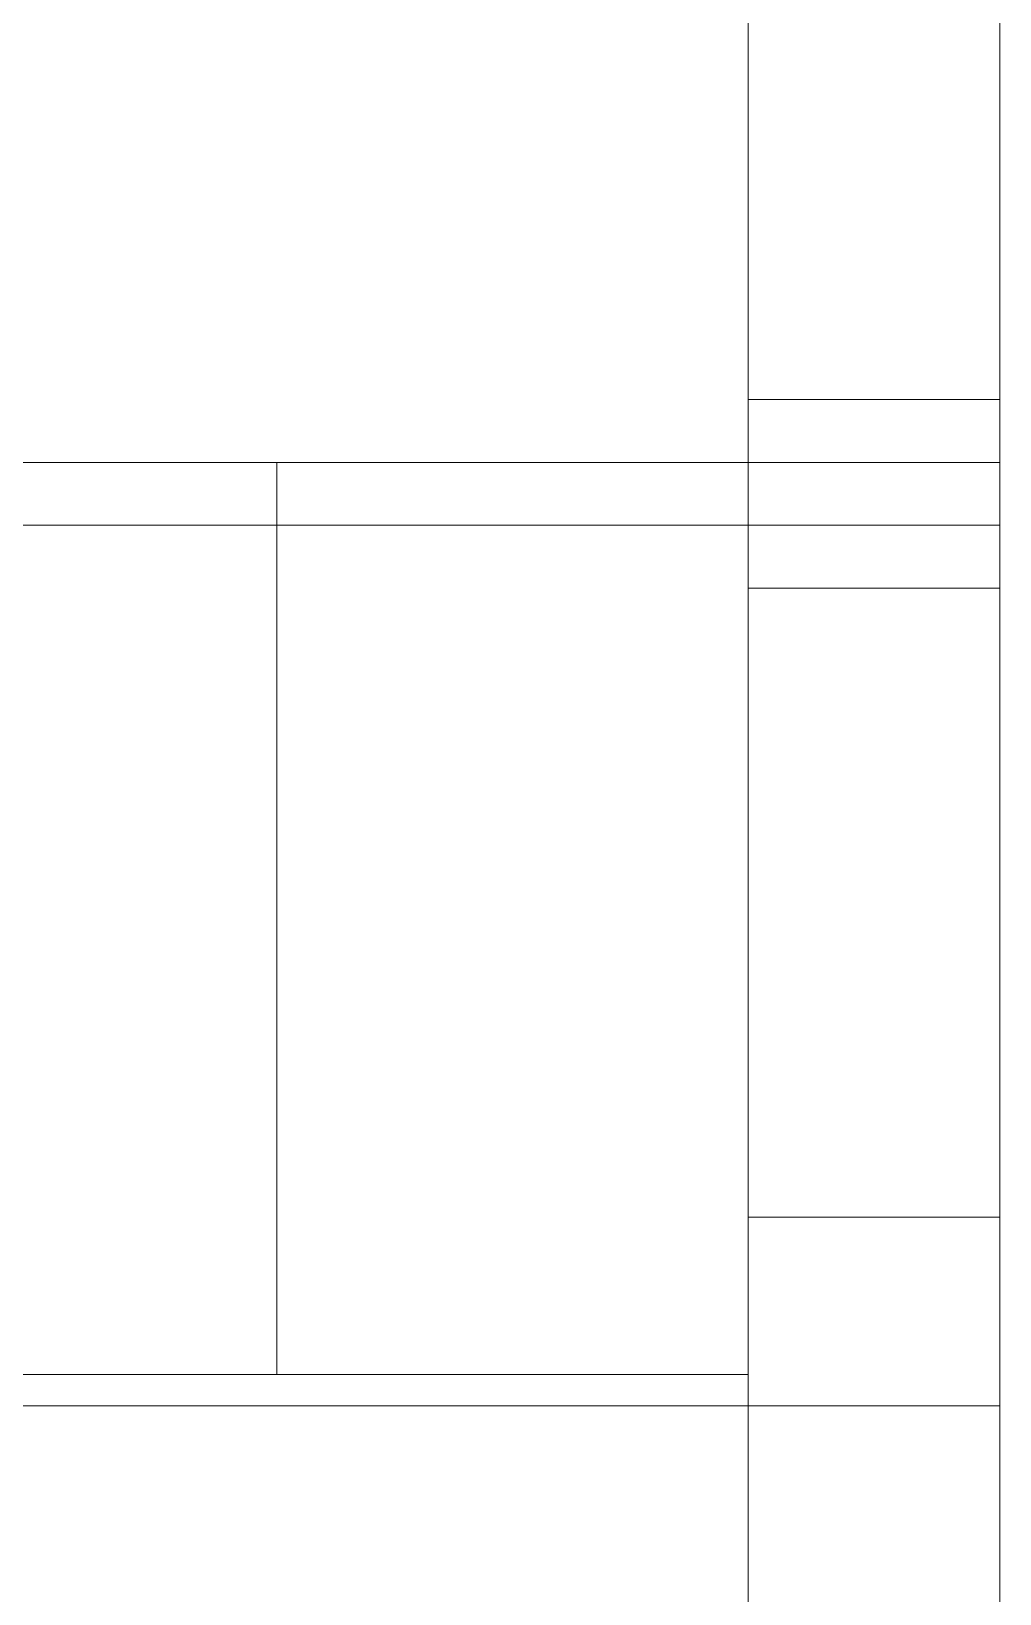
# Model space of a CAD drawing. Header units: millimetres. Extents: x 469 to 651, y 431 to 523.
# Drawn here: x 577.207 to 578.748, y 489.43 to 491.914 of the extents above; entities that cross this region are included whole.
import ezdxf

# ---------------------------------------------------------------- set-up
doc = ezdxf.new("R2010")
doc.units = ezdxf.units.MM

msp = doc.modelspace()

# ---------------------------------------------------------------- linework, layer by layer
at = {"color": 7, "linetype": 'Continuous', "lineweight": 15}
for p, q in [((578.3477, 495.3289), (578.3477, 491.1289)), ((578.7477, 495.3289), (578.7477, 491.1289)), ((578.7477, 491.2289), (578.7477, 495.2289)), ((578.3477, 492.3789), (578.3477, 491.2289)), ((578.3477, 491.2289), (578.3477, 491.9789)), ((578.3477, 491.9789), (578.3477, 491.3289)), ((578.7477, 491.3289), (578.7477, 491.9789)), ((578.3477, 491.3289), (578.7477, 491.3289)), ((578.3477, 491.3289), (578.3477, 491.0289)), ((578.7477, 491.0289), (578.7477, 491.3289)), ((576.901, 491.2289), (578.7477, 491.2289)), ((578.3477, 491.2289), (576.901, 491.2289)), ((577.5977, 491.2289), (578.3477, 491.2289)), ((577.5977, 489.7789), (577.5977, 491.2289)), ((578.3477, 489.7789), (578.3477, 491.2289)), ((578.3477, 491.2289), (578.3477, 491.1289)), ((578.3477, 491.2289), (578.7477, 491.2289)), ((578.3477, 491.1289), (576.964, 491.1289)), ((578.3477, 488.1289), (578.3477, 491.1289)), ((578.7477, 491.1289), (578.3477, 491.1289)), ((578.3477, 491.1289), (578.7477, 491.1289)), ((578.7477, 491.1289), (578.7477, 488.1289)), ((578.3477, 491.0289), (578.7477, 491.0289)), ((578.3477, 491.0289), (578.3477, 490.0289)), ((578.7477, 490.0289), (578.7477, 491.0289)), ((578.3477, 490.0289), (578.7477, 490.0289)), ((578.3477, 490.0289), (578.3477, 489.7289)), ((578.7477, 489.7289), (578.7477, 490.0289)), ((576.1477, 489.7789), (577.5977, 489.7789)), ((577.5977, 489.7789), (578.3477, 489.7789)), ((578.3477, 489.7289), (578.3477, 489.7789)), ((578.3477, 489.7289), (576.9477, 489.7289)), ((578.3477, 488.5289), (578.3477, 489.7289)), ((578.3477, 489.7289), (578.7477, 489.7289)), ((578.3477, 489.7289), (578.7477, 489.7289)), ((578.7477, 488.5289), (578.7477, 489.7289))]:
    msp.add_line(p, q, dxfattribs=at)

doc.saveas('drawing.dxf')
